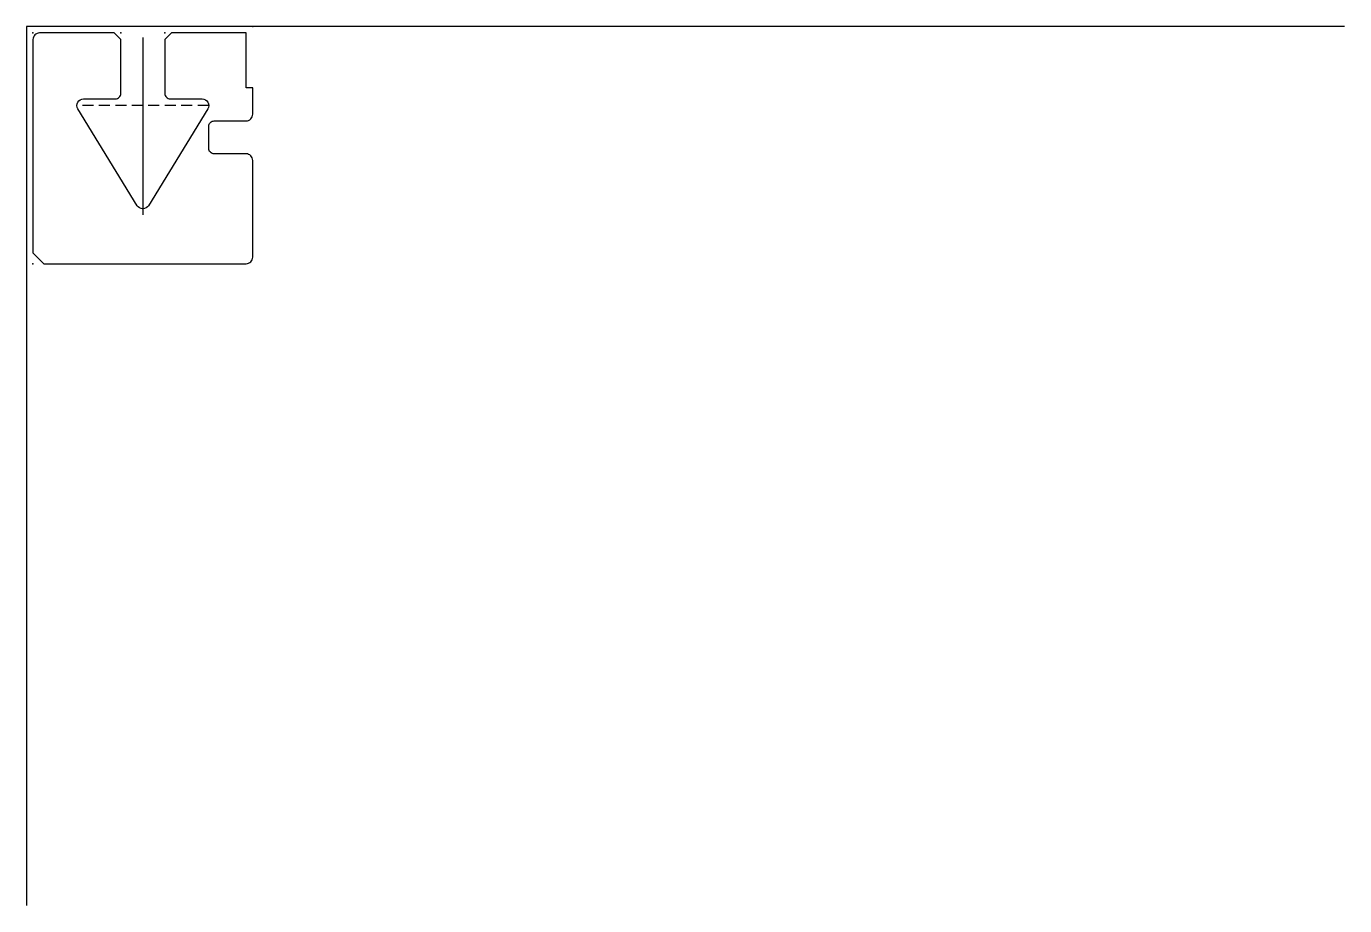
# Model space of a CAD drawing. Header units: millimetres. Extents: x 0 to 60, y 0 to 40.
import ezdxf

# ---------------------------------------------------------------- set-up
doc = ezdxf.new("R2010")
doc.units = ezdxf.units.MM
doc.linetypes.add('DASHED', pattern=[0.75, 0.5, -0.25])
doc.layers.get('0').update_dxf_attribs({"linetype": 'CONTINUOUS'})
doc.layers.add('1', color=7, linetype='DASHED')

msp = doc.modelspace()

# ---------------------------------------------------------------- linework, layer by layer
for p, q in [((0, 40), (0, 0)), ((60, 40), (0, 40)), ((5.3, 39.49), (5.3, 31.426))]:
    msp.add_line(p, q)
msp.add_lwpolyline([(5.044, 31.843), (2.344, 36.243, -0.586314), (2.6, 36.7), (4.05, 36.7, 0.414214), (4.3, 36.95), (4.3, 39.4), (4, 39.7), (0.6, 39.7, 0.414214), (0.3, 39.4), (0.3, 29.7), (0.8, 29.2), (10, 29.2, 0.414214), (10.3, 29.5), (10.3, 33.9, 0.414214), (10, 34.2), (8.55, 34.2, -0.414214), (8.3, 34.45), (8.3, 35.45, -0.414214), (8.55, 35.7), (10, 35.7, 0.414214), (10.3, 36), (10.3, 37.2), (10, 37.2), (10, 39.7), (6.6, 39.7), (6.3, 39.4), (6.3, 36.95, 0.414215), (6.55, 36.7), (8, 36.7, -0.586314), (8.256, 36.243), (5.556, 31.843, -0.559628)], format="xyb", close=True)
for p in [(0.3, 39.7), (4.3, 39.7), (6.3, 39.7), (10.3, 40), (5.3, 31.7), (0.3, 29.2)]:
    msp.add_point(p)
at = {"layer": '1'}
msp.add_line((8.3, 36.4), (2.3, 36.4), dxfattribs=at)

doc.saveas('drawing.dxf')
